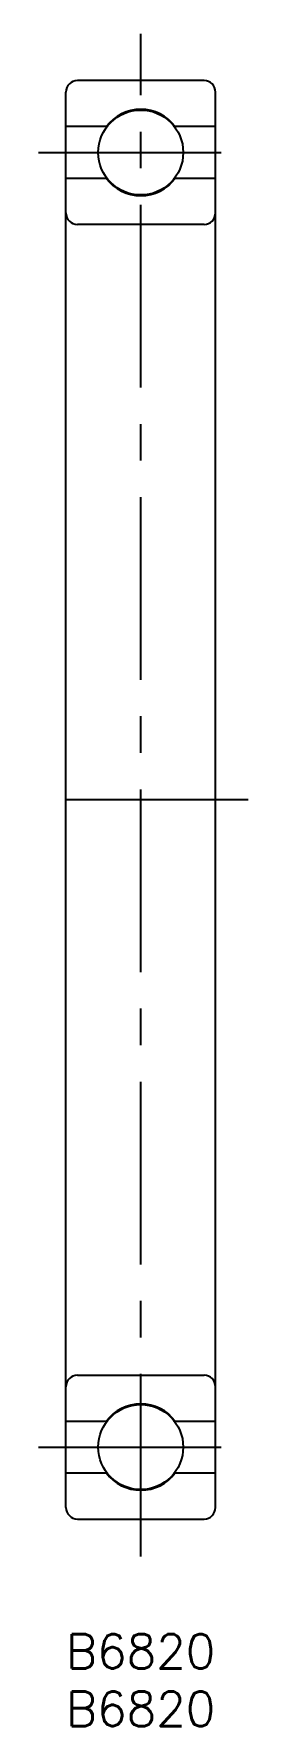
# Model space of a CAD drawing. Extents: x -3 to 16, y -8 to 139.
import ezdxf

# ---------------------------------------------------------------- set-up
doc = ezdxf.new("R2010")
doc.units = 0
doc.header["$LTSCALE"] = 0.5
doc.linetypes.add('CENTER', pattern=[50.8, 31.75, -6.35, 6.35, -6.35])
for name, color, linetype in [('MSM_CENTER', 1, 'CENTER'), ('MSM_CONTINUOUS', 7, 'CONTINUOUS'), ('MSM_PART_NUMBER', 7, 'CONTINUOUS')]:
    doc.layers.add(name, color=color, linetype=linetype)
doc.styles.get("Standard").update_dxf_attribs({"font": 'txt.shx', "height": 3, "bigfont": 'bigfont.shx'})

msp = doc.modelspace()

# ---------------------------------------------------------------- linework, layer by layer
at = {"layer": 'MSM_CENTER'}
for p, q in [((6.5, 6.73), (6.5, 139.06)), ((-2.38, 128.75), (14.95, 128.75)), ((15.84, 72.5), (-2.79, 72.5)), ((-2.38, 16.25), (14.95, 16.25))]:
    msp.add_line(p, q, dxfattribs=at)
at = {"layer": 'MSM_CONTINUOUS'}
for p, q in [((0, 11), (0, 134)), ((12, 135), (1, 135)), ((13, 11), (13, 134)), ((3.5, 131), (0, 131)), ((3.5, 131), (3.5, 130.89)), ((13, 131), (9.5, 131)), ((9.5, 131), (9.5, 130.89)), ((3.5, 126.5), (0, 126.5)), ((3.5, 126.5), (3.5, 126.61)), ((9.5, 126.5), (9.5, 126.61)), ((13, 126.5), (9.5, 126.5)), ((12, 122.5), (1, 122.5)), ((1, 22.5), (12, 22.5)), ((0, 18.5), (3.5, 18.5)), ((3.5, 18.5), (3.5, 18.39)), ((9.5, 18.5), (13, 18.5)), ((9.5, 18.5), (9.5, 18.39)), ((0, 14), (3.5, 14)), ((3.5, 14), (3.5, 14.11)), ((9.5, 14), (9.5, 14.11)), ((9.5, 14), (13, 14)), ((1, 10), (12, 10))]:
    msp.add_line(p, q, dxfattribs=at)
for centre in [(6.5, 128.75), (6.5, 16.25)]:
    msp.add_circle(centre, 3.69, dxfattribs=at)
for centre, radius, start, end in [((1, 134), 1, 90, 180), ((12, 134), 1, 0, 90), ((6.5, 128.75), 3.75, 36.8699, 143.1301), ((6.5, 128.75), 3.75, 216.8699, 323.1301), ((1, 123.5), 1, 180, 270), ((12, 123.5), 1, 270, 0), ((1, 21.5), 1, 90, 180), ((12, 21.5), 1, 360, 90), ((6.5, 16.25), 3.75, 36.8699, 143.1301), ((6.5, 16.25), 3.75, 216.8699, 323.1301), ((1, 11), 1, 180, 270), ((12, 11), 1, 270, 0)]:
    msp.add_arc(centre, radius, start, end, dxfattribs=at)

# ---------------------------------------------------------------- texts
at = {"layer": 'MSM_PART_NUMBER'}
for p in [(0, -3), (0, -8)]:
    msp.add_text('B6820', height=3, dxfattribs=at).set_placement(p)

doc.saveas('drawing.dxf')
